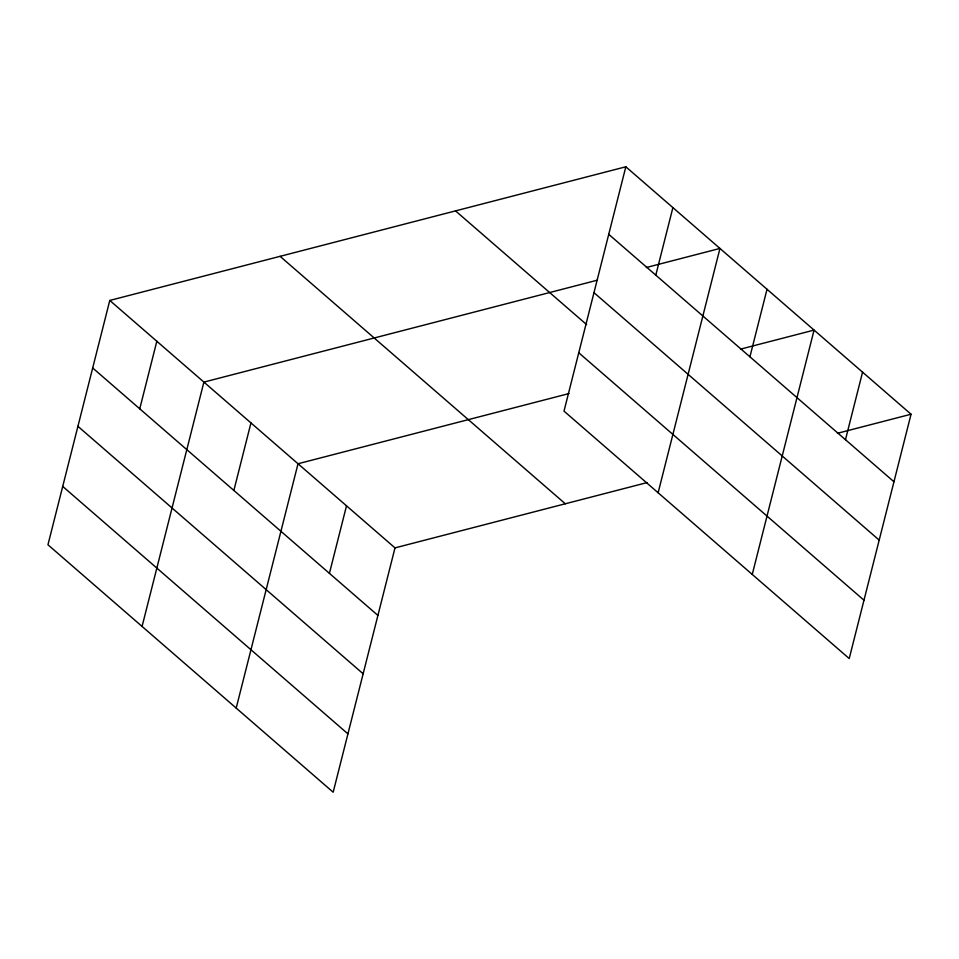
<?xml version="1.0" encoding="UTF-8"?>
<svg xmlns="http://www.w3.org/2000/svg" width="959" height="959" viewBox="0 0 959 959"><rect width="100%" height="100%" fill="white"/><g stroke="black" fill="none" stroke-linecap="round" stroke-linejoin="round"><path stroke-width="1.44" d="M625.831 166.782L564 411.111L849.218 658.557L911.05 414.228L625.831 166.782L109.782 300.443L47.95 544.772L333.169 792.218L395 547.889L647.265 482.545M139.75 408.81L156.832 341.272M142.076 626.431L203.895 382.102L597.277 280.208M233.864 490.469L250.958 422.919M236.19 708.09L298.021 463.748L568.987 393.574M329.416 573.362L346.511 505.825M655.8 275.149L672.894 207.612M658.126 492.77L719.957 248.441L646.354 267.501M749.926 356.808L767.02 289.258M752.252 574.429L814.071 330.088L740.468 349.16M845.478 439.702L862.561 372.164M837.447 433.288L911.05 414.228M608.737 234.32L893.956 481.766M593.981 292.663L879.199 540.109M455.537 210.884L586.632 324.622M578.768 352.768L863.987 600.214M280.076 256.329L565.295 503.775M109.782 300.443L395 547.889M92.687 367.98L377.906 615.426M77.919 426.323L363.137 673.769M62.719 486.429L347.937 733.875"/></g></svg>
